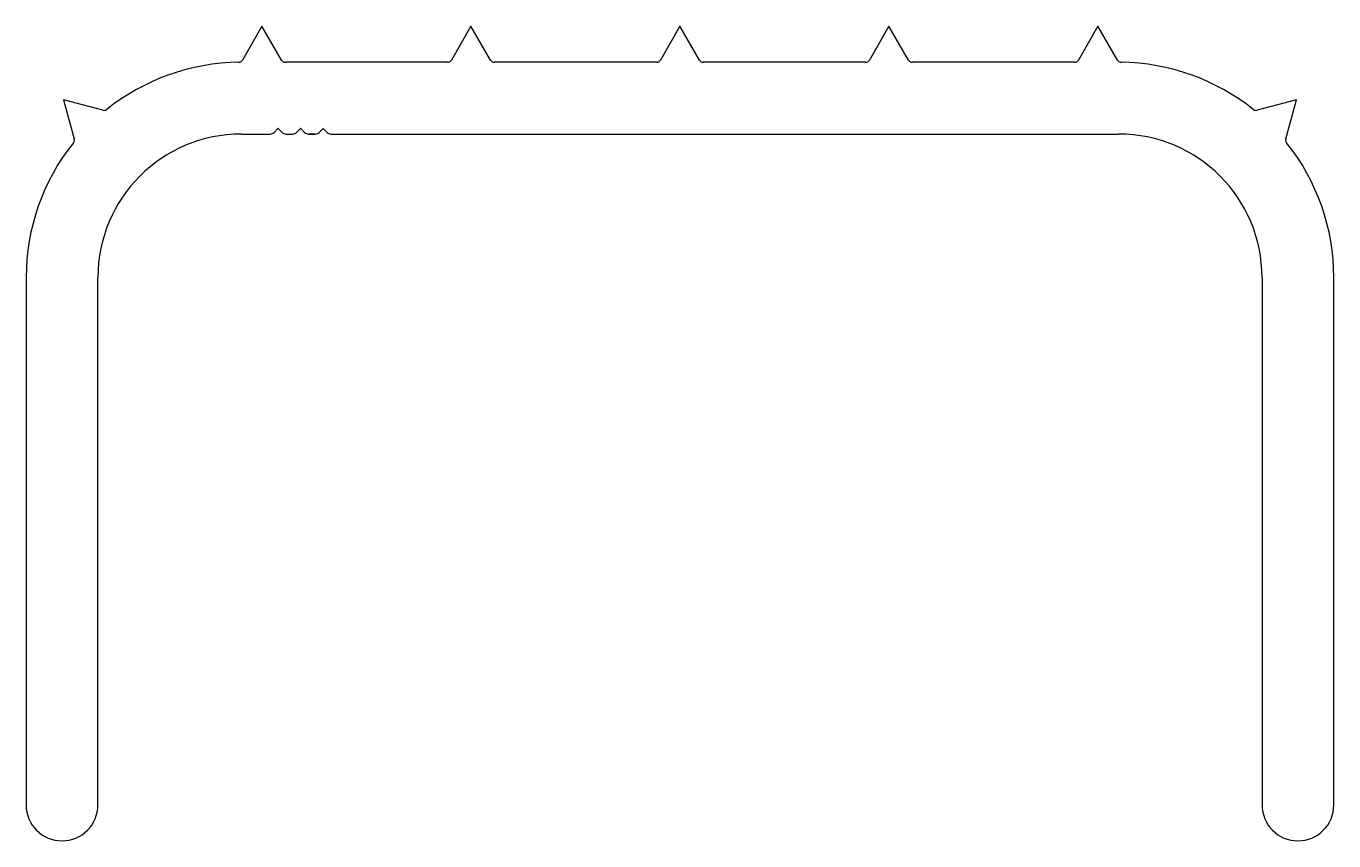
# Model space of a CAD drawing. Extents: x -28.2 to 29.7, y 1.8 to 37.9.
import ezdxf

# ---------------------------------------------------------------- set-up
doc = ezdxf.new("R2010")
doc.units = 0
doc.layers.get('0').update_dxf_attribs({"linetype": 'CONTINUOUS'})
doc.layers.add('1', color=7, linetype='CONTINUOUS')

msp = doc.modelspace()

# ---------------------------------------------------------------- linework, layer by layer
at = {"color": 7}
for p, q in [((-17.771, 37.866), (-18.633, 36.366)), ((-16.905, 36.366), (-17.771, 37.866)), ((-8.511, 37.866), (-9.377, 36.366)), ((-7.645, 36.366), (-8.511, 37.866)), ((0.749, 37.866), (-0.117, 36.366)), ((1.615, 36.366), (0.749, 37.866)), ((10.009, 37.866), (9.143, 36.366)), ((10.875, 36.366), (10.009, 37.866)), ((19.269, 37.866), (18.403, 36.366)), ((20.132, 36.366), (19.269, 37.866)), ((-9.55, 36.266), (-16.731, 36.266)), ((-0.29, 36.266), (-7.471, 36.266)), ((8.97, 36.266), (1.789, 36.266)), ((18.23, 36.266), (11.049, 36.266)), ((-24.821, 34.14), (-26.561, 34.606)), ((-26.561, 34.606), (-26.092, 32.87)), ((28.059, 34.606), (26.32, 34.14)), ((27.591, 32.87), (28.059, 34.606)), ((-18.691, 33.086), (-17.414, 33.086)), ((-17.237, 33.159), (-17.066, 33.33)), ((-17.055, 33.33), (-16.884, 33.159)), ((-16.707, 33.086), (-16.414, 33.086)), ((-16.237, 33.159), (-16.066, 33.33)), ((-16.055, 33.33), (-15.884, 33.159)), ((-15.707, 33.086), (-15.414, 33.086)), ((-15.414, 33.086), (-15.707, 33.086)), ((-15.707, 33.086), (-15.414, 33.086)), ((-15.414, 33.086), (-15.707, 33.086)), ((-15.707, 33.086), (-15.414, 33.086)), ((-15.238, 33.159), (-15.066, 33.33)), ((-15.055, 33.33), (-14.884, 33.159)), ((-14.707, 33.086), (-13.955, 33.086)), ((-13.955, 33.086), (20.189, 33.086)), ((-28.221, 26.736), (-28.221, 3.366)), ((-25.041, 3.366), (-25.041, 26.736)), ((26.539, 26.736), (26.539, 3.366)), ((29.719, 3.366), (29.719, 26.736))]:
    msp.add_line(p, q, dxfattribs=at)
for centre, radius, start, end in [((-18.691, 26.736), 9.53, 90.6837, 128.66557), ((-18.807, 36.465), 0.2, 270.6837, 330.1011), ((-16.731, 36.466), 0.2, 210, 270), ((-9.55, 36.466), 0.2, 270, 330), ((-7.471, 36.466), 0.2, 210, 270), ((-0.29, 36.466), 0.2, 270, 330), ((1.789, 36.466), 0.2, 210, 270), ((8.97, 36.466), 0.2, 270, 330), ((11.049, 36.466), 0.2, 210, 270), ((18.23, 36.466), 0.2, 270, 330), ((20.305, 36.465), 0.2, 209.8989, 269.3163), ((20.189, 26.736), 9.53, 51.33443, 89.3163), ((-24.77, 34.333), 0.2, 255, 308.66557), ((26.268, 34.333), 0.2, 231.33443, 285), ((-18.691, 26.736), 6.35, 90, 180), ((-17.414, 33.336), 0.25, 270, 315), ((-17.061, 33.325), 0.008, 45, 135), ((-16.707, 33.336), 0.25, 225, 270), ((-16.414, 33.336), 0.25, 270, 315), ((-16.061, 33.325), 0.008, 45, 135), ((-15.707, 33.336), 0.25, 225, 270), ((-15.414, 33.336), 0.25, 270, 315), ((-15.061, 33.325), 0.008, 45, 135), ((-14.707, 33.336), 0.25, 225, 270), ((20.189, 26.736), 6.35, 0, 90), ((-18.691, 26.736), 9.53, 141.31125, 180), ((-26.285, 32.818), 0.2, 321.31125, 15.1011), ((27.784, 32.818), 0.2, 164.8989, 218.68875), ((20.189, 26.736), 9.53, 360, 38.68875), ((-26.631, 3.366), 1.59, 180, 0), ((28.129, 3.366), 1.59, 180, 0)]:
    msp.add_arc(centre, radius, start, end, dxfattribs=at)
at = {"layer": '1', "color": 6, "linetype": 'CONTINUOUS'}
msp.add_line((-14.707, 33.086), (-14.707, 33.086), dxfattribs=at)

doc.saveas('drawing.dxf')
